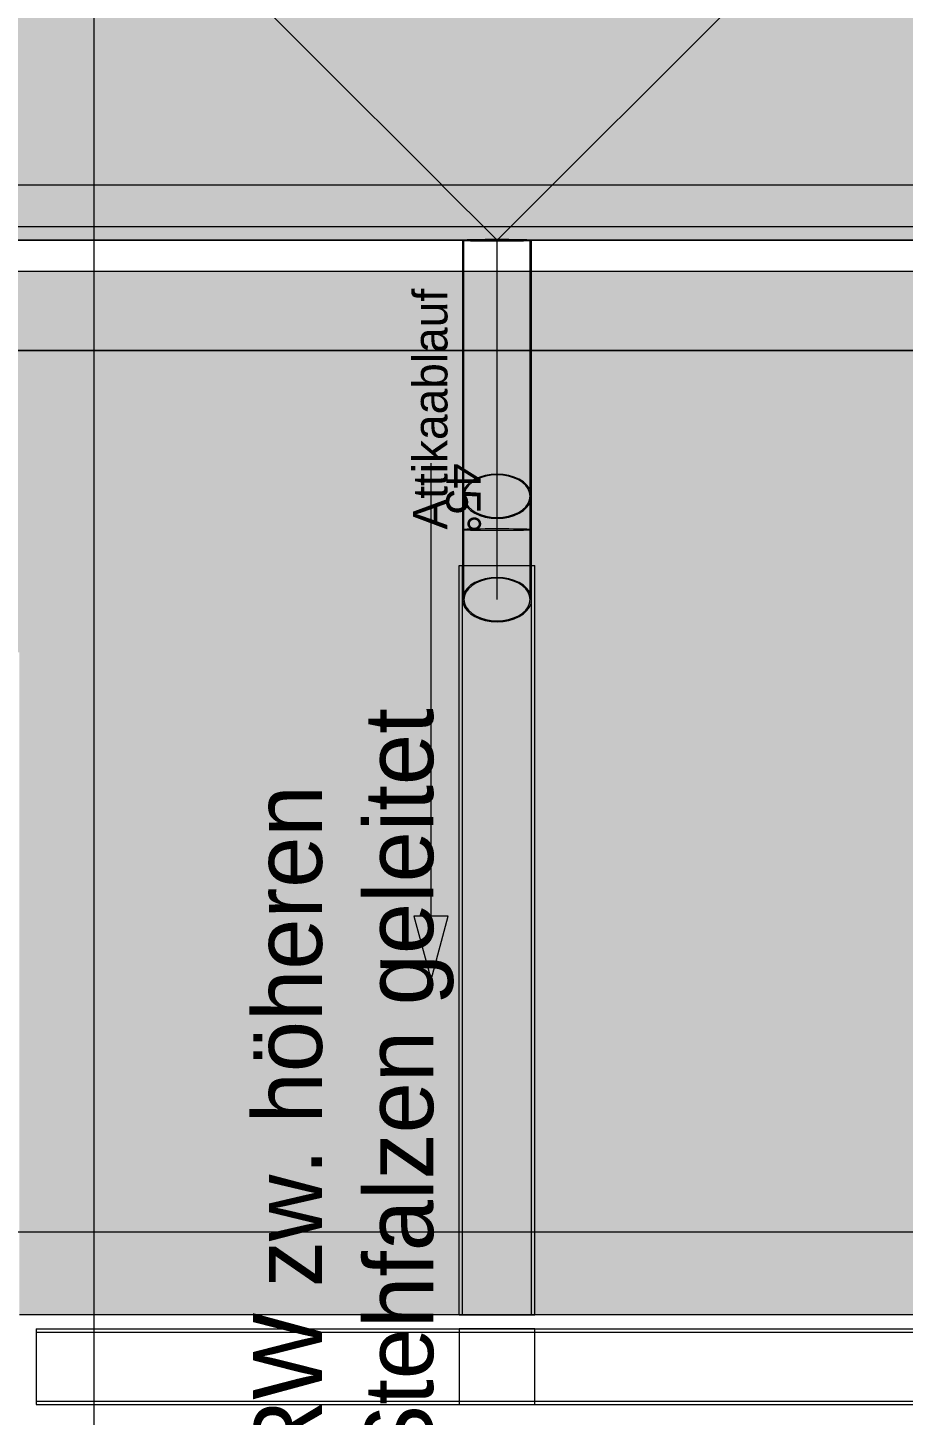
# Model space of a CAD drawing. Header units: metres. Extents: x -4 to 206, y -18 to 45.
# Drawn here: x 39.204 to 40.474, y -11.729 to -9.715 of the extents above; entities that cross this region are included whole.
import ezdxf

# ---------------------------------------------------------------- set-up
doc = ezdxf.new("R2010")
doc.units = ezdxf.units.M
doc.header["$MEASUREMENT"] = 0
doc.set_wipeout_variables(frame=1)
for name, pattern in [('Achse', [0.004, 0.002, -0.001, 0, -0.001]), ('Schnittlinie', [0.006, 0.003, -0.0015, 0, -0.0015]), ('Wipeout_Contour', [1, 0, -1])]:
    doc.linetypes.add(name, pattern=pattern)
for name, color, linetype in [('3._DD PP STG2_4_000 Achsraster', 7, 'Continuous'), ('3._DD PP STG2_4_140 Brüstung', 7, 'Continuous'), ('3._DD PP STG2_4_210 Decke', 7, 'Continuous'), ('3._DD PP STG2_4_220 Bodenaufbau - Außen_ Gefälle', 7, 'Continuous'), ('3._DD PP STG2_4_221 Bodenaufbau - Abdichtung', 7, 'Continuous'), ('3._DD PP STG2_4_330 Dachaufbau', 7, 'Continuous'), ('3._DD PP STG2_4_611 Entwässerung', 7, 'Continuous'), ('3._DD PP STG2_4_955 Polierplan Beschriftung', 7, 'Continuous')]:
    doc.layers.add(name, color=color, linetype=linetype)
doc.styles.add('ERSTELLTER_STIL_2', font='')
doc.styles.get('ERSTELLTER_STIL_2').set_extended_font_data('Eurostile')
doc.linetypes.add('Grenze Bundesland', pattern='A,0,[2,415_260415_PP_VA_1_6 3 St1.Shx,S=1.5873e-05,R=0,X=0,Y=0],-0.003,0', length=0.003)

msp = doc.modelspace()

# ---------------------------------------------------------------- linework, layer by layer
at = {"layer": '3._DD PP STG2_4_210 Decke', "color": 7, "linetype": 'Continuous', "lineweight": 13, "ltscale": 1000, "flags": 128}
msp.add_lwpolyline([(48.645, -1.4987), (45.765, -1.4987), (45.765, -3.9237), (45.635, -3.9237), (43.155, -3.9237), (43.155, -5.8737), (41.175, -5.8737), (41.175, -3.9237), (38.605, -3.9237), (38.605, -4.3437), (36.365, -4.3437), (36.365, -1.4987), (33.4844, -1.4987), (33.4954, -10.3587), (34.515, -10.3587), (34.515, -11.383), (37.335, -11.3837), (37.335, -10.0637), (42.835, -10.0637), (42.835, -9.5637), (45.685, -9.5637), (45.685, -8.8637), (48.185, -8.8637)], dxfattribs=at)
at = {"layer": '3._DD PP STG2_4_210 Decke', "color": 7, "linetype": 'Continuous', "lineweight": 13, "ltscale": 1000, "true_color": 0xf4f4f4, "flags": 128}
msp.add_lwpolyline([(33.7568, -11.4636), (33.759, -13.2537), (37.385, -13.2537), (37.385, -12.6087), (42.5891, -12.6087), (42.885, -12.5662), (42.885, -11.7587), (48.205, -11.7587), (48.205, -11.1337), (51.7609, -11.1337), (51.7654, -10.0637), (45.765, -10.0637), (45.765, -10.9637), (42.915, -10.9637), (42.915, -11.4636)], close=True, dxfattribs=at)
at = {"layer": '3._DD PP STG2_4_220 Bodenaufbau - Außen_ Gefälle', "color": 7, "linetype": 'Continuous', "lineweight": 13, "ltscale": 1000, "true_color": 0xf4f4f4, "flags": 128}
msp.add_lwpolyline([(33.759, -13.2437), (37.145, -13.2437), (37.145, -12.5987), (39.935, -12.5987), (42.389, -12.5987), (42.875, -12.5289), (42.875, -11.7487), (45.815, -11.7487), (48.195, -11.7487), (48.195, -11.1237), (51.7609, -11.1237), (51.7654, -10.0637), (45.765, -10.0637), (45.765, -10.9637), (42.915, -10.9637), (42.915, -11.4636), (33.7568, -11.4636)], close=True, dxfattribs=at)
at = {"layer": '3._DD PP STG2_4_330 Dachaufbau', "color": 7, "linetype": 'Continuous', "lineweight": 18, "ltscale": 1000, "flags": 128}
msp.add_lwpolyline([(40.5499, -11.5837), (39.1919, -11.5837)], dxfattribs=at)
at = {"layer": '3._DD PP STG2_4_611 Entwässerung', "color": 250, "linetype": 'Continuous', "lineweight": 13, "ltscale": 1000, "true_color": 0x3f3f3f}
msp.add_line((39.7892, -11.005), (39.7892, -10.3475), dxfattribs=at)
at = {"layer": '3._DD PP STG2_4_611 Entwässerung', "color": 171, "linetype": 'Continuous', "lineweight": 13, "ltscale": 1000, "true_color": 0x6c6cff}
for p, q in [((39.835, -10.3953), (39.835, -10.5453)), ((39.935, -10.5453), (39.935, -10.3953))]:
    msp.add_line(p, q, dxfattribs=at)
at = {"layer": '3._DD PP STG2_4_611 Entwässerung', "color": 171, "linetype": 'Grenze Bundesland', "lineweight": 13, "ltscale": 1000, "true_color": 0x6c6cff}
for p, q in [((39.837, -10.5453), (39.837, -10.3953)), ((39.933, -10.5453), (39.933, -10.3953))]:
    msp.add_line(p, q, dxfattribs=at)
at = {"layer": '3._DD PP STG2_4_611 Entwässerung', "color": 7, "linetype": 'Grenze Bundesland', "lineweight": 13, "ltscale": 1000}
msp.add_line((39.885, -10.5453), (39.885, -10.3953), dxfattribs=at)
at = {"layer": '3._DD PP STG2_4_611 Entwässerung', "color": 14, "linetype": 'Continuous', "lineweight": 13, "ltscale": 1000, "true_color": 0xa80000}
for p, q in [((39.83, -11.5837), (39.83, -10.4958)), ((39.216, -11.6037), (40.554, -11.6037))]:
    msp.add_line(p, q, dxfattribs=at)
at = {"layer": '3._DD PP STG2_4_611 Entwässerung', "color": 171, "linetype": 'Grenze Bundesland', "lineweight": 13, "ltscale": 1000, "true_color": 0x6c6cff, "flags": 128}
for points in [[(39.885, -10.3631), (39.8763, -10.3636), (39.8679, -10.3651), (39.86, -10.3674), (39.8529, -10.3707), (39.8467, -10.3746), (39.8417, -10.3792), (39.838, -10.3843), (39.8358, -10.3897), (39.835, -10.3953), (39.8358, -10.4009), (39.838, -10.4063), (39.8417, -10.4113), (39.8467, -10.4159), (39.8529, -10.4199), (39.86, -10.4231), (39.8679, -10.4255), (39.8763, -10.4269), (39.885, -10.4274), (39.8937, -10.4269), (39.9021, -10.4255), (39.91, -10.4231), (39.9172, -10.4199), (39.9233, -10.4159), (39.9283, -10.4113), (39.932, -10.4063), (39.9343, -10.4009), (39.935, -10.3953), (39.9343, -10.3897), (39.932, -10.3843), (39.9283, -10.3792), (39.9233, -10.3746), (39.9172, -10.3707), (39.91, -10.3674), (39.9021, -10.3651), (39.8937, -10.3636)], [(39.885, -10.3644), (39.8767, -10.3649), (39.8686, -10.3663), (39.861, -10.3686), (39.8542, -10.3716), (39.8483, -10.3754), (39.8435, -10.3798), (39.8399, -10.3847), (39.8378, -10.3899), (39.837, -10.3953), (39.8378, -10.4006), (39.8399, -10.4058), (39.8435, -10.4107), (39.8483, -10.4151), (39.8542, -10.4189), (39.861, -10.422), (39.8686, -10.4243), (39.8767, -10.4257), (39.885, -10.4261), (39.8934, -10.4257), (39.9014, -10.4243), (39.909, -10.422), (39.9159, -10.4189), (39.9218, -10.4151), (39.9266, -10.4107), (39.9301, -10.4058), (39.9323, -10.4006), (39.933, -10.3953), (39.9323, -10.3899), (39.9301, -10.3847), (39.9266, -10.3798), (39.9218, -10.3754), (39.9159, -10.3716), (39.909, -10.3686), (39.9014, -10.3663), (39.8934, -10.3649)], [(39.885, -10.4428), (39.8767, -10.4428), (39.8686, -10.4428), (39.861, -10.4429), (39.8542, -10.443), (39.8483, -10.4431), (39.8435, -10.4433), (39.8399, -10.4434), (39.8378, -10.4436), (39.837, -10.4437), (39.8378, -10.4439), (39.8399, -10.4441), (39.8435, -10.4442), (39.8483, -10.4443), (39.8542, -10.4445), (39.861, -10.4446), (39.8686, -10.4446), (39.8767, -10.4447), (39.885, -10.4447), (39.8934, -10.4447), (39.9014, -10.4446), (39.909, -10.4446), (39.9159, -10.4445), (39.9218, -10.4443), (39.9266, -10.4442), (39.9301, -10.4441), (39.9323, -10.4439), (39.933, -10.4437), (39.9323, -10.4436), (39.9301, -10.4434), (39.9266, -10.4433), (39.9218, -10.4431), (39.9159, -10.443), (39.909, -10.4429), (39.9014, -10.4428), (39.8934, -10.4428)], [(39.885, -10.5144), (39.8767, -10.5149), (39.8686, -10.5163), (39.861, -10.5186), (39.8542, -10.5216), (39.8483, -10.5254), (39.8435, -10.5298), (39.8399, -10.5347), (39.8378, -10.5399), (39.837, -10.5453), (39.8378, -10.5506), (39.8399, -10.5558), (39.8435, -10.5607), (39.8483, -10.5651), (39.8542, -10.5689), (39.861, -10.572), (39.8686, -10.5743), (39.8767, -10.5757), (39.885, -10.5761), (39.8934, -10.5757), (39.9014, -10.5743), (39.909, -10.572), (39.9159, -10.5689), (39.9218, -10.5651), (39.9266, -10.5607), (39.9301, -10.5558), (39.9323, -10.5506), (39.933, -10.5453), (39.9323, -10.5399), (39.9301, -10.5347), (39.9266, -10.5298), (39.9218, -10.5254), (39.9159, -10.5216), (39.909, -10.5186), (39.9014, -10.5163), (39.8934, -10.5149)]]:
    msp.add_lwpolyline(points, close=True, dxfattribs=at)
at = {"layer": '3._DD PP STG2_4_611 Entwässerung', "color": 171, "linetype": 'Continuous', "lineweight": 13, "ltscale": 1000, "true_color": 0x6c6cff, "flags": 128}
for points in [[(39.885, -10.4427), (39.8763, -10.4427), (39.8679, -10.4428), (39.86, -10.4429), (39.8529, -10.443), (39.8467, -10.4431), (39.8417, -10.4432), (39.838, -10.4434), (39.8358, -10.4436), (39.835, -10.4437), (39.8358, -10.4439), (39.838, -10.4441), (39.8417, -10.4442), (39.8467, -10.4444), (39.8529, -10.4445), (39.86, -10.4446), (39.8679, -10.4447), (39.8763, -10.4447), (39.885, -10.4447), (39.8937, -10.4447), (39.9021, -10.4447), (39.91, -10.4446), (39.9172, -10.4445), (39.9233, -10.4444), (39.9283, -10.4442), (39.932, -10.4441), (39.9343, -10.4439), (39.935, -10.4437), (39.9343, -10.4436), (39.932, -10.4434), (39.9283, -10.4432), (39.9233, -10.4431), (39.9172, -10.443), (39.91, -10.4429), (39.9021, -10.4428), (39.8937, -10.4427)], [(39.885, -10.5131), (39.8763, -10.5136), (39.8679, -10.5151), (39.86, -10.5174), (39.8529, -10.5207), (39.8467, -10.5246), (39.8417, -10.5292), (39.838, -10.5343), (39.8358, -10.5397), (39.835, -10.5453), (39.8358, -10.5509), (39.838, -10.5563), (39.8417, -10.5613), (39.8467, -10.5659), (39.8529, -10.5699), (39.86, -10.5731), (39.8679, -10.5755), (39.8763, -10.5769), (39.885, -10.5774), (39.8937, -10.5769), (39.9021, -10.5755), (39.91, -10.5731), (39.9172, -10.5699), (39.9233, -10.5659), (39.9283, -10.5613), (39.932, -10.5563), (39.9343, -10.5509), (39.935, -10.5453), (39.9343, -10.5397), (39.932, -10.5343), (39.9283, -10.5292), (39.9233, -10.5246), (39.9172, -10.5207), (39.91, -10.5174), (39.9021, -10.5151), (39.8937, -10.5136)]]:
    msp.add_lwpolyline(points, close=True, dxfattribs=at)
for points in [[(39.83, -11.5837), (39.83, -10.4958)], [(39.83, -10.4958), (39.835, -10.4958)], [(39.835, -10.4958), (39.935, -10.4958)], [(39.835, -11.5837), (39.835, -10.4958)], [(39.935, -10.4958), (39.94, -10.4958)], [(39.935, -11.5837), (39.935, -10.4958)], [(39.94, -11.5837), (39.94, -10.4958)], [(39.83, -11.5837), (39.835, -11.5837)], [(39.835, -11.5837), (39.935, -11.5837)], [(39.935, -11.5837), (39.94, -11.5837)], [(39.216, -11.6037), (40.554, -11.6037)], [(39.216, -11.6037), (39.216, -11.6087)], [(39.216, -11.6087), (39.216, -11.7087)], [(39.216, -11.6087), (40.554, -11.6087)], [(39.216, -11.7087), (39.216, -11.7137)], [(39.216, -11.7087), (40.554, -11.7087)], [(39.216, -11.7137), (40.554, -11.7137)]]:
    msp.add_lwpolyline(points, dxfattribs=at)
at = {"layer": '3._DD PP STG2_4_611 Entwässerung', "color": 250, "linetype": 'Continuous', "lineweight": 13, "ltscale": 1000, "true_color": 0x3f3f3f, "flags": 128}
msp.add_lwpolyline([(39.7642, -11.005), (39.7892, -11.0975), (39.8142, -11.005)], close=True, dxfattribs=at)
at = {"layer": '3._DD PP STG2_4_611 Entwässerung', "color": 171, "linetype": 'Achse', "lineweight": 13, "ltscale": 1000, "true_color": 0x6c6cff, "flags": 128}
msp.add_lwpolyline([(39.83, -11.7137), (39.94, -11.7137), (39.94, -11.6037), (39.83, -11.6037)], close=True, dxfattribs=at)

# ---------------------------------------------------------------- texts
at = {"layer": '3._DD PP STG2_4_611 Entwässerung', "color": 250, "linetype": 'Continuous', "lineweight": 13, "true_color": 0x3f3f3f, "insert": (39.8106, -10.3475), "char_height": 0.05, "attachment_point": 7, "rotation": 270, "style": 'ERSTELLTER_STIL_2'}
msp.add_mtext('\\A1;{\\pql;\\fEurostile|b0|i0|c0|p0;\\W1.000000;45°}', dxfattribs=at)
at = {"layer": '3._DD PP STG2_4_955 Polierplan Beschriftung', "color": 7, "linetype": 'Continuous', "lineweight": 13, "insert": (39.8225, -11.8034), "char_height": 0.1, "width": 1.180716, "attachment_point": 7, "rotation": 90, "line_spacing_factor": 0.968614, "style": 'ERSTELLTER_STIL_2'}
msp.add_mtext('\\A1;{\\pql;\\fEurostile|b0|i0|c0|p0;\\W1.000000;RW zw. höheren Stehfalzen geleitet}', dxfattribs=at)

# ---------------------------------------------------------------- next in the draw order: wipeouts: each hides what was drawn before it
at = {"color": 254, "linetype": 'Wipeout_Contour', "lineweight": 0, "ltscale": 165.476173}
msp.add_wipeout([(42.715, -9.9437), (37.5049, -9.9437), (37.5049, -10.1836), (42.715, -10.1836)], dxfattribs=at).dxf.layer = '3._DD PP STG2_4_140 Brüstung'

# ---------------------------------------------------------------- next in the draw order: linework, layer by layer
at = {"layer": '3._DD PP STG2_4_000 Achsraster', "color": 5, "linetype": 'Continuous', "lineweight": 0, "ltscale": 1000}
msp.add_line((31.8, -10.0037), (54.3, -10.0037), dxfattribs=at)
at = {"layer": '3._DD PP STG2_4_140 Brüstung', "color": 7, "linetype": 'Continuous', "lineweight": 18, "ltscale": 1000, "flags": 128}
msp.add_lwpolyline([(42.715, -9.9437), (37.5049, -9.9437)], dxfattribs=at)
at = {"layer": '3._DD PP STG2_4_221 Bodenaufbau - Abdichtung', "color": 171, "linetype": 'Schnittlinie', "lineweight": 13, "ltscale": 1000, "true_color": 0x6c6cff, "flags": 128}
for points in [[(39.885, -10.0237), (44.245, -5.6637)], [(44.245, -5.6637), (39.885, -10.0237)], [(37.065, -7.2037), (39.885, -10.0237)], [(39.885, -10.0237), (37.065, -7.2037)], [(39.885, -10.0237), (37.22, -10.0237)], [(42.455, -10.0237), (39.885, -10.0237)]]:
    msp.add_lwpolyline(points, dxfattribs=at)
at = {"layer": '3._DD PP STG2_4_330 Dachaufbau', "color": 7, "linetype": 'Continuous', "lineweight": 18, "ltscale": 1000, "flags": 128}
msp.add_lwpolyline([(37.465, -10.0687), (42.965, -10.0687)], dxfattribs=at)
at = {"layer": '3._DD PP STG2_4_611 Entwässerung', "color": 171, "linetype": 'Grenze Bundesland', "lineweight": 13, "ltscale": 1000, "true_color": 0x6c6cff, "flags": 128}
for points in [[(39.885, -10.0227), (39.8763, -10.0227), (39.8679, -10.0228), (39.86, -10.0229), (39.8529, -10.023), (39.8467, -10.0231), (39.8417, -10.0232), (39.838, -10.0234), (39.8358, -10.0236), (39.835, -10.0237), (39.8358, -10.0239), (39.838, -10.0241), (39.8417, -10.0242), (39.8467, -10.0244), (39.8529, -10.0245), (39.86, -10.0246), (39.8679, -10.0247), (39.8763, -10.0247), (39.885, -10.0247), (39.8937, -10.0247), (39.9021, -10.0247), (39.91, -10.0246), (39.9172, -10.0245), (39.9233, -10.0244), (39.9283, -10.0242), (39.932, -10.0241), (39.9343, -10.0239), (39.935, -10.0237), (39.9343, -10.0236), (39.932, -10.0234), (39.9283, -10.0232), (39.9233, -10.0231), (39.9172, -10.023), (39.91, -10.0229), (39.9021, -10.0228), (39.8937, -10.0227)], [(39.885, -10.0228), (39.8767, -10.0228), (39.8686, -10.0228), (39.861, -10.0229), (39.8542, -10.023), (39.8483, -10.0231), (39.8435, -10.0233), (39.8399, -10.0234), (39.8378, -10.0236), (39.837, -10.0237), (39.8378, -10.0239), (39.8399, -10.0241), (39.8435, -10.0242), (39.8483, -10.0243), (39.8542, -10.0245), (39.861, -10.0246), (39.8686, -10.0246), (39.8767, -10.0247), (39.885, -10.0247), (39.8934, -10.0247), (39.9014, -10.0246), (39.909, -10.0246), (39.9159, -10.0245), (39.9218, -10.0243), (39.9266, -10.0242), (39.9301, -10.0241), (39.9323, -10.0239), (39.933, -10.0237), (39.9323, -10.0236), (39.9301, -10.0234), (39.9266, -10.0233), (39.9218, -10.0231), (39.9159, -10.023), (39.909, -10.0229), (39.9014, -10.0228), (39.8934, -10.0228)]]:
    msp.add_lwpolyline(points, close=True, dxfattribs=at)

# ---------------------------------------------------------------- next in the draw order: wipeouts: each hides what was drawn before it
at = {"color": 254, "linetype": 'Wipeout_Contour', "lineweight": 0, "ltscale": 126.744736}
msp.add_wipeout([(43.0049, -10.1837), (37.5051, -10.1836), (43.0049, -10.1839)], dxfattribs=at).dxf.layer = '3._DD PP STG2_4_140 Brüstung'

# ---------------------------------------------------------------- next in the draw order: hatches: boundary and pattern name
at = {"layer": '3._DD PP STG2_4_220 Bodenaufbau - Außen_ Gefälle', "linetype": 'Continuous', "lineweight": 0, "true_color": 0x323232}
msp.add_hatch(color=250, dxfattribs=at).paths.add_polyline_path([(33.5244, -1.5387), (33.5354, -10.3187), (34.555, -10.3187), (34.555, -11.3437), (37.295, -11.3437), (37.295, -10.0237), (42.795, -10.0237), (42.795, -9.5237), (45.645, -9.5237), (45.645, -8.8237), (48.225, -8.8237), (48.225, -9.9837), (51.065, -9.9837), (51.065, -8.1987), (51.9934, -8.1987), (52.0151, -4.3837), (48.605, -4.3837), (48.605, -1.5387), (45.805, -1.5387), (45.805, -3.9637), (43.12, -3.9637), (43.12, -5.8237), (41.225, -5.8237), (41.225, -3.9637), (38.7509, -3.9637), (38.7509, -4.3837), (36.325, -4.3837), (36.325, -1.5387)])
at = {"layer": '3._DD PP STG2_4_330 Dachaufbau', "linetype": 'Continuous', "lineweight": 0, "true_color": 0x000000}
msp.add_hatch(color=18, dxfattribs=at).paths.add_polyline_path([(42.965, -10.0687), (37.465, -10.0687), (37.465, -11.5837), (38.2499, -11.5837), (38.2499, -10.622), (39.1919, -10.622), (39.1919, -11.5837), (40.5499, -11.5837), (40.5499, -10.622), (41.4919, -10.622), (41.4919, -11.5837), (42.965, -11.5837)])

# ---------------------------------------------------------------- next in the draw order: linework, layer by layer
at = {"layer": '3._DD PP STG2_4_000 Achsraster', "color": 5, "linetype": 'Continuous', "lineweight": 0, "ltscale": 1000}
msp.add_line((39.3, 1.9963), (39.3, -16.0037), dxfattribs=at)
at = {"layer": '3._DD PP STG2_4_140 Brüstung', "color": 7, "linetype": 'Continuous', "lineweight": 18, "ltscale": 1000}
msp.add_line((43.0048, -10.1836), (37.5051, -10.1836), dxfattribs=at)
at = {"layer": '3._DD PP STG2_4_140 Brüstung', "color": 7, "linetype": 'Continuous', "lineweight": 18, "ltscale": 1000, "flags": 128}
msp.add_lwpolyline([(37.5051, -10.1839), (43.0051, -10.1839)], dxfattribs=at)
at = {"layer": '3._DD PP STG2_4_220 Bodenaufbau - Außen_ Gefälle', "color": 7, "linetype": 'Continuous', "lineweight": 13, "ltscale": 1000, "flags": 128}
msp.add_lwpolyline([(48.605, -1.5387), (45.805, -1.5387), (45.805, -3.9637), (43.12, -3.9637), (43.12, -5.8237), (41.225, -5.8237), (41.225, -3.9637), (38.7509, -3.9637), (38.7509, -4.3837), (36.325, -4.3837), (36.325, -1.5387), (33.5244, -1.5387), (33.5354, -10.3187), (34.555, -10.3187), (34.555, -11.3437), (37.295, -11.3437), (37.295, -10.0237), (42.795, -10.0237), (42.795, -9.5237), (45.645, -9.5237), (45.645, -8.8237), (48.225, -8.8237)], dxfattribs=at)
at = {"layer": '3._DD PP STG2_4_611 Entwässerung', "color": 171, "linetype": 'Continuous', "lineweight": 13, "ltscale": 1000, "true_color": 0x6c6cff}
for p, q in [((39.835, -10.0237), (39.835, -10.4437)), ((39.935, -10.4437), (39.935, -10.0237))]:
    msp.add_line(p, q, dxfattribs=at)
at = {"layer": '3._DD PP STG2_4_611 Entwässerung', "color": 171, "linetype": 'Grenze Bundesland', "lineweight": 13, "ltscale": 1000, "true_color": 0x6c6cff}
for p, q in [((39.837, -10.4437), (39.837, -10.0237)), ((39.933, -10.4437), (39.933, -10.0237))]:
    msp.add_line(p, q, dxfattribs=at)
at = {"layer": '3._DD PP STG2_4_611 Entwässerung', "color": 7, "linetype": 'Grenze Bundesland', "lineweight": 13, "ltscale": 1000}
msp.add_line((39.885, -10.4437), (39.885, -10.0237), dxfattribs=at)

# ---------------------------------------------------------------- next in the draw order: texts
at = {"layer": '3._DD PP STG2_4_955 Polierplan Beschriftung', "color": 171, "linetype": 'Continuous', "lineweight": 13, "true_color": 0x6c6cff, "insert": (39.8137, -10.4437), "char_height": 0.05, "attachment_point": 7, "rotation": 90, "style": 'ERSTELLTER_STIL_2'}
msp.add_mtext('\\A1;{\\pql;\\fEurostile|b0|i0|c0|p0;\\W1.000000;Attikaablauf}', dxfattribs=at)

doc.saveas('drawing.dxf')
